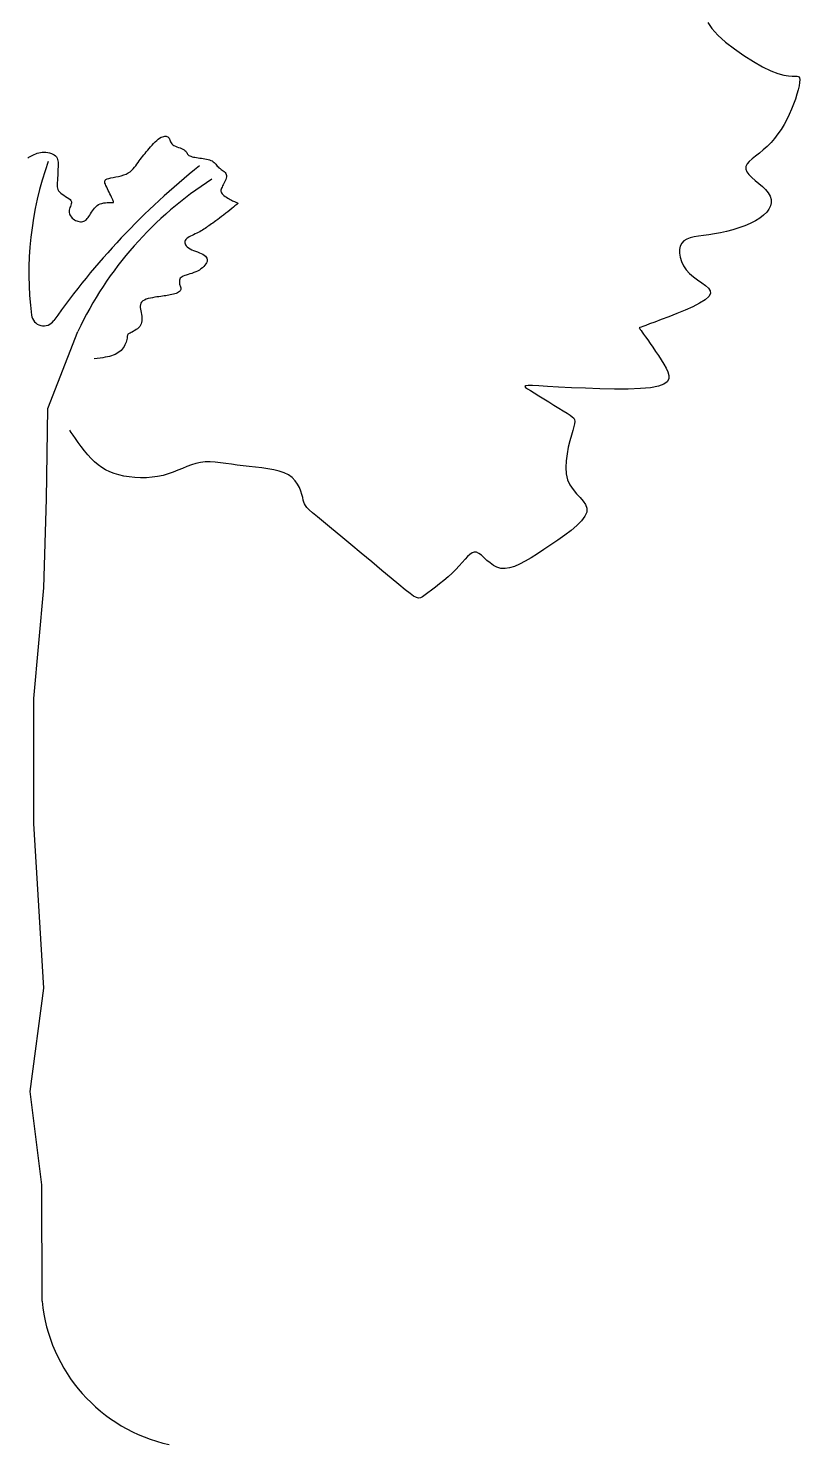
# Model space of a CAD drawing. Header units: feet. Extents: x 109753 to 150441, y 47761 to 75080.
# Drawn here: x 111397.89 to 111419.87, y 74616.88 to 74657.27 of the extents above; entities that cross this region are included whole.
import ezdxf

# ---------------------------------------------------------------- set-up
doc = ezdxf.new("R2010")
doc.units = ezdxf.units.FT
doc.header["$LTSCALE"] = 50
doc.header["$MEASUREMENT"] = 0
doc.layers.add('TREE', color=94, linetype='Continuous')

msp = doc.modelspace()

# ---------------------------------------------------------------- linework, layer by layer
at = {"layer": 'TREE'}
for p, q in [((111417.258, 74657.429), (111417.371, 74657.259)), ((111417.371, 74657.259), (111417.544, 74657.072)), ((111417.544, 74657.072), (111417.762, 74656.876)), ((111417.762, 74656.876), (111418.013, 74656.68)), ((111418.013, 74656.68), (111418.281, 74656.492)), ((111418.281, 74656.492), (111418.553, 74656.32)), ((111418.553, 74656.32), (111418.815, 74656.172)), ((111418.815, 74656.172), (111419.052, 74656.056)), ((111419.052, 74656.056), (111419.255, 74655.978)), ((111419.255, 74655.978), (111419.422, 74655.932)), ((111419.422, 74655.932), (111419.557, 74655.909)), ((111419.557, 74655.909), (111419.663, 74655.902)), ((111419.663, 74655.902), (111419.744, 74655.901)), ((111419.744, 74655.901), (111419.802, 74655.899)), ((111419.802, 74655.899), (111419.841, 74655.888)), ((111419.855, 74655.628), (111419.829, 74655.514)), ((111419.841, 74655.888), (111419.864, 74655.858)), ((111419.869, 74655.726), (111419.855, 74655.628)), ((111419.864, 74655.858), (111419.873, 74655.803)), ((111419.873, 74655.803), (111419.869, 74655.726)), ((111419.751, 74655.25), (111419.699, 74655.106)), ((111419.794, 74655.387), (111419.751, 74655.25)), ((111419.829, 74655.514), (111419.794, 74655.387)), ((111419.575, 74654.813), (111419.504, 74654.667)), ((111419.64, 74654.96), (111419.575, 74654.813)), ((111419.699, 74655.106), (111419.64, 74654.96)), ((111419.427, 74654.525), (111419.343, 74654.386)), ((111419.504, 74654.667), (111419.427, 74654.525)), ((111401.463, 74653.983), (111401.507, 74654.027)), ((111401.507, 74654.027), (111401.551, 74654.068)), ((111401.551, 74654.068), (111401.594, 74654.104)), ((111401.594, 74654.104), (111401.636, 74654.134)), ((111401.636, 74654.134), (111401.677, 74654.158)), ((111401.677, 74654.158), (111401.715, 74654.174)), ((111401.715, 74654.174), (111401.752, 74654.185)), ((111401.752, 74654.185), (111401.786, 74654.189)), ((111401.786, 74654.189), (111401.817, 74654.188)), ((111401.817, 74654.188), (111401.844, 74654.182)), ((111401.844, 74654.182), (111401.868, 74654.17)), ((111401.868, 74654.17), (111401.887, 74654.154)), ((111401.887, 74654.154), (111401.903, 74654.134)), ((111401.903, 74654.134), (111401.915, 74654.11)), ((111401.915, 74654.11), (111401.925, 74654.084)), ((111401.925, 74654.084), (111401.936, 74654.057)), ((111401.936, 74654.057), (111401.949, 74654.028)), ((111401.949, 74654.028), (111401.964, 74654)), ((111401.964, 74654), (111401.984, 74653.973)), ((111419.057, 74654.007), (111418.949, 74653.898)), ((111419.158, 74654.126), (111419.057, 74654.007)), ((111419.254, 74654.253), (111419.158, 74654.126)), ((111419.343, 74654.386), (111419.254, 74654.253)), ((111397.879, 74653.568), (111397.913, 74653.59)), ((111397.913, 74653.59), (111397.949, 74653.612)), ((111397.949, 74653.612), (111397.986, 74653.634)), ((111397.986, 74653.634), (111398.024, 74653.654)), ((111398.024, 74653.654), (111398.064, 74653.673)), ((111398.064, 74653.673), (111398.105, 74653.69)), ((111398.105, 74653.69), (111398.149, 74653.705)), ((111398.149, 74653.705), (111398.194, 74653.717)), ((111398.194, 74653.717), (111398.241, 74653.726)), ((111398.241, 74653.726), (111398.291, 74653.731)), ((111398.291, 74653.731), (111398.343, 74653.733)), ((111398.343, 74653.733), (111398.396, 74653.731)), ((111398.396, 74653.731), (111398.449, 74653.725)), ((111398.449, 74653.725), (111398.501, 74653.715)), ((111398.501, 74653.715), (111398.55, 74653.701)), ((111398.55, 74653.701), (111398.595, 74653.682)), ((111398.595, 74653.682), (111398.634, 74653.66)), ((111398.634, 74653.66), (111398.668, 74653.633)), ((111398.668, 74653.633), (111398.694, 74653.602)), ((111398.694, 74653.602), (111398.713, 74653.568)), ((111401.117, 74653.571), (111401.15, 74653.613)), ((111401.15, 74653.613), (111401.184, 74653.656)), ((111401.184, 74653.656), (111401.219, 74653.7)), ((111401.219, 74653.7), (111401.256, 74653.745)), ((111401.256, 74653.745), (111401.295, 74653.791)), ((111401.295, 74653.791), (111401.335, 74653.839)), ((111401.335, 74653.839), (111401.377, 74653.888)), ((111401.377, 74653.888), (111401.42, 74653.936)), ((111401.42, 74653.936), (111401.463, 74653.983)), ((111401.984, 74653.973), (111402.01, 74653.948)), ((111402.01, 74653.948), (111402.044, 74653.926)), ((111402.044, 74653.926), (111402.083, 74653.906)), ((111402.083, 74653.906), (111402.126, 74653.888)), ((111402.126, 74653.888), (111402.171, 74653.871)), ((111402.171, 74653.871), (111402.216, 74653.854)), ((111402.216, 74653.854), (111402.259, 74653.838)), ((111402.259, 74653.838), (111402.298, 74653.821)), ((111402.298, 74653.821), (111402.332, 74653.804)), ((111402.332, 74653.804), (111402.358, 74653.784)), ((111402.358, 74653.784), (111402.379, 74653.764)), ((111402.379, 74653.764), (111402.395, 74653.742)), ((111402.395, 74653.742), (111402.408, 74653.721)), ((111402.408, 74653.721), (111402.421, 74653.7)), ((111402.421, 74653.7), (111402.434, 74653.68)), ((111402.434, 74653.68), (111402.45, 74653.661)), ((111402.45, 74653.661), (111402.47, 74653.644)), ((111402.47, 74653.644), (111402.495, 74653.629)), ((111402.495, 74653.629), (111402.525, 74653.617)), ((111402.525, 74653.617), (111402.56, 74653.606)), ((111402.56, 74653.606), (111402.599, 74653.597)), ((111402.599, 74653.597), (111402.641, 74653.588)), ((111418.615, 74653.624), (111418.517, 74653.546)), ((111418.724, 74653.708), (111418.615, 74653.624)), ((111418.837, 74653.798), (111418.724, 74653.708)), ((111418.949, 74653.898), (111418.837, 74653.798)), ((111398.713, 74653.568), (111398.726, 74653.53)), ((111398.726, 74653.53), (111398.735, 74653.489)), ((111398.735, 74653.489), (111398.74, 74653.446)), ((111398.737, 74653.209), (111398.736, 74653.16)), ((111398.739, 74653.258), (111398.737, 74653.209)), ((111398.74, 74653.306), (111398.739, 74653.258)), ((111398.74, 74653.446), (111398.742, 74653.401)), ((111398.741, 74653.354), (111398.74, 74653.306)), ((111398.742, 74653.401), (111398.741, 74653.354)), ((111400.793, 74653.178), (111400.841, 74653.217)), ((111400.841, 74653.217), (111400.883, 74653.259)), ((111400.883, 74653.259), (111400.921, 74653.303)), ((111400.921, 74653.303), (111400.956, 74653.349)), ((111400.956, 74653.349), (111400.989, 74653.395)), ((111400.989, 74653.395), (111401.021, 74653.44)), ((111401.021, 74653.44), (111401.052, 74653.484)), ((111401.052, 74653.484), (111401.084, 74653.528)), ((111401.084, 74653.528), (111401.117, 74653.571)), ((111402.641, 74653.588), (111402.685, 74653.581)), ((111402.685, 74653.581), (111402.732, 74653.574)), ((111402.732, 74653.574), (111402.779, 74653.568)), ((111402.779, 74653.568), (111402.828, 74653.561)), ((111402.828, 74653.561), (111402.876, 74653.555)), ((111402.876, 74653.555), (111402.923, 74653.547)), ((111402.923, 74653.547), (111402.97, 74653.538)), ((111402.97, 74653.538), (111403.014, 74653.528)), ((111403.014, 74653.528), (111403.056, 74653.516)), ((111403.056, 74653.516), (111403.095, 74653.501)), ((111403.095, 74653.501), (111403.129, 74653.484)), ((111403.129, 74653.484), (111403.16, 74653.464)), ((111403.16, 74653.464), (111403.187, 74653.441)), ((111403.187, 74653.441), (111403.211, 74653.417)), ((111403.211, 74653.417), (111403.233, 74653.391)), ((111403.233, 74653.391), (111403.255, 74653.365)), ((111403.255, 74653.365), (111403.278, 74653.339)), ((111403.278, 74653.339), (111403.301, 74653.313)), ((111403.301, 74653.313), (111403.327, 74653.289)), ((111403.327, 74653.289), (111403.356, 74653.266)), ((111403.356, 74653.266), (111403.386, 74653.244)), ((111403.386, 74653.244), (111403.417, 74653.223)), ((111403.417, 74653.223), (111403.448, 74653.202)), ((111403.448, 74653.202), (111403.476, 74653.179)), ((111418.339, 74653.326), (111418.336, 74653.253)), ((111418.336, 74653.253), (111418.367, 74653.177)), ((111418.374, 74653.399), (111418.339, 74653.326)), ((111418.435, 74653.471), (111418.374, 74653.399)), ((111418.517, 74653.546), (111418.435, 74653.471)), ((111398.716, 74652.832), (111398.715, 74652.79)), ((111398.715, 74652.79), (111398.716, 74652.749)), ((111398.719, 74652.876), (111398.716, 74652.832)), ((111398.723, 74652.921), (111398.719, 74652.876)), ((111398.726, 74652.967), (111398.723, 74652.921)), ((111398.729, 74653.014), (111398.726, 74652.967)), ((111398.732, 74653.062), (111398.729, 74653.014)), ((111398.734, 74653.111), (111398.732, 74653.062)), ((111398.736, 74653.16), (111398.734, 74653.111)), ((111400.071, 74652.882), (111400.073, 74652.908)), ((111400.077, 74652.852), (111400.071, 74652.882)), ((111400.073, 74652.908), (111400.084, 74652.932)), ((111400.09, 74652.819), (111400.077, 74652.852)), ((111400.084, 74652.932), (111400.106, 74652.952)), ((111400.107, 74652.781), (111400.09, 74652.819)), ((111400.106, 74652.952), (111400.14, 74652.97)), ((111400.127, 74652.74), (111400.107, 74652.781)), ((111400.14, 74652.97), (111400.188, 74652.985)), ((111400.188, 74652.985), (111400.247, 74653)), ((111400.247, 74653), (111400.314, 74653.014)), ((111400.314, 74653.014), (111400.387, 74653.028)), ((111400.387, 74653.028), (111400.463, 74653.044)), ((111400.463, 74653.044), (111400.538, 74653.063)), ((111400.538, 74653.063), (111400.612, 74653.085)), ((111400.612, 74653.085), (111400.68, 74653.111)), ((111400.68, 74653.111), (111400.74, 74653.142)), ((111400.74, 74653.142), (111400.793, 74653.178)), ((111403.449, 74652.805), (111403.431, 74652.771)), ((111403.468, 74652.841), (111403.449, 74652.805)), ((111403.487, 74652.879), (111403.468, 74652.841)), ((111403.476, 74653.179), (111403.5, 74653.155)), ((111403.504, 74652.918), (111403.487, 74652.879)), ((111403.5, 74653.155), (111403.519, 74653.129)), ((111403.519, 74652.957), (111403.504, 74652.918)), ((111403.519, 74653.129), (111403.532, 74653.1)), ((111403.53, 74652.995), (111403.519, 74652.957)), ((111403.537, 74653.033), (111403.53, 74652.995)), ((111403.532, 74653.1), (111403.538, 74653.068)), ((111403.538, 74653.068), (111403.537, 74653.033)), ((111418.367, 74653.177), (111418.428, 74653.097)), ((111418.428, 74653.097), (111418.511, 74653.015)), ((111418.511, 74653.015), (111418.608, 74652.931)), ((111418.608, 74652.931), (111418.711, 74652.845)), ((111418.711, 74652.845), (111418.812, 74652.756)), ((111398.716, 74652.749), (111398.723, 74652.71)), ((111398.723, 74652.71), (111398.735, 74652.672)), ((111398.735, 74652.672), (111398.754, 74652.635)), ((111398.754, 74652.635), (111398.782, 74652.601)), ((111398.782, 74652.601), (111398.818, 74652.568)), ((111398.818, 74652.568), (111398.861, 74652.536)), ((111398.861, 74652.536), (111398.909, 74652.505)), ((111398.909, 74652.505), (111398.957, 74652.475)), ((111398.957, 74652.475), (111399.004, 74652.445)), ((111399.004, 74652.445), (111399.046, 74652.415)), ((111399.046, 74652.415), (111399.082, 74652.385)), ((111399.082, 74652.385), (111399.107, 74652.355)), ((111400.15, 74652.694), (111400.127, 74652.74)), ((111400.173, 74652.645), (111400.15, 74652.694)), ((111400.197, 74652.595), (111400.173, 74652.645)), ((111400.221, 74652.545), (111400.197, 74652.595)), ((111400.244, 74652.497), (111400.221, 74652.545)), ((111400.265, 74652.451), (111400.244, 74652.497)), ((111400.284, 74652.411), (111400.265, 74652.451)), ((111400.3, 74652.376), (111400.284, 74652.411)), ((111403.383, 74652.654), (111403.381, 74652.627)), ((111403.381, 74652.627), (111403.385, 74652.602)), ((111403.389, 74652.681), (111403.383, 74652.654)), ((111403.385, 74652.602), (111403.396, 74652.576)), ((111403.4, 74652.709), (111403.389, 74652.681)), ((111403.396, 74652.576), (111403.414, 74652.55)), ((111403.415, 74652.739), (111403.4, 74652.709)), ((111403.414, 74652.55), (111403.438, 74652.524)), ((111403.431, 74652.771), (111403.415, 74652.739)), ((111403.438, 74652.524), (111403.468, 74652.499)), ((111403.468, 74652.499), (111403.501, 74652.474)), ((111403.501, 74652.474), (111403.537, 74652.45)), ((111403.537, 74652.45), (111403.575, 74652.427)), ((111403.575, 74652.427), (111403.612, 74652.406)), ((111403.612, 74652.406), (111403.648, 74652.386)), ((111403.648, 74652.386), (111403.682, 74652.368)), ((111418.812, 74652.756), (111418.904, 74652.666)), ((111418.904, 74652.666), (111418.979, 74652.574)), ((111418.979, 74652.574), (111419.03, 74652.48)), ((111419.03, 74652.48), (111419.057, 74652.386)), ((111419.057, 74652.386), (111419.061, 74652.293)), ((111399.059, 74652.085), (111399.056, 74652.05)), ((111399.056, 74652.05), (111399.059, 74652.015)), ((111399.068, 74652.121), (111399.059, 74652.085)), ((111399.059, 74652.015), (111399.067, 74651.98)), ((111399.067, 74651.98), (111399.081, 74651.947)), ((111399.081, 74652.156), (111399.068, 74652.121)), ((111399.095, 74652.19), (111399.081, 74652.156)), ((111399.109, 74652.224), (111399.095, 74652.19)), ((111399.107, 74652.355), (111399.121, 74652.323)), ((111399.119, 74652.258), (111399.109, 74652.224)), ((111399.124, 74652.291), (111399.119, 74652.258)), ((111399.121, 74652.323), (111399.124, 74652.291)), ((111399.645, 74651.941), (111399.669, 74651.979)), ((111399.669, 74651.979), (111399.694, 74652.02)), ((111399.694, 74652.02), (111399.722, 74652.062)), ((111399.722, 74652.062), (111399.751, 74652.103)), ((111399.751, 74652.103), (111399.782, 74652.142)), ((111399.782, 74652.142), (111399.817, 74652.179)), ((111399.817, 74652.179), (111399.855, 74652.211)), ((111399.855, 74652.211), (111399.897, 74652.238)), ((111399.897, 74652.238), (111399.943, 74652.259)), ((111399.943, 74652.259), (111399.991, 74652.275)), ((111399.991, 74652.275), (111400.041, 74652.286)), ((111400.041, 74652.286), (111400.091, 74652.292)), ((111400.091, 74652.292), (111400.138, 74652.296)), ((111400.138, 74652.296), (111400.183, 74652.297)), ((111400.183, 74652.297), (111400.223, 74652.297)), ((111400.223, 74652.297), (111400.257, 74652.296)), ((111400.257, 74652.296), (111400.284, 74652.296)), ((111400.284, 74652.296), (111400.304, 74652.296)), ((111400.313, 74652.349), (111400.3, 74652.376)), ((111400.304, 74652.296), (111400.317, 74652.299)), ((111400.321, 74652.329), (111400.313, 74652.349)), ((111400.317, 74652.299), (111400.324, 74652.305)), ((111400.325, 74652.314), (111400.321, 74652.329)), ((111400.324, 74652.305), (111400.325, 74652.314)), ((111403.518, 74651.991), (111403.458, 74651.943)), ((111403.578, 74652.038), (111403.518, 74651.991)), ((111403.636, 74652.085), (111403.578, 74652.038)), ((111403.69, 74652.128), (111403.636, 74652.085)), ((111403.682, 74652.368), (111403.713, 74652.352)), ((111403.738, 74652.167), (111403.69, 74652.128)), ((111403.713, 74652.352), (111403.742, 74652.338)), ((111403.778, 74652.2), (111403.738, 74652.167)), ((111403.742, 74652.338), (111403.768, 74652.326)), ((111403.768, 74652.326), (111403.791, 74652.315)), ((111403.81, 74652.226), (111403.778, 74652.2)), ((111403.791, 74652.315), (111403.811, 74652.306)), ((111403.834, 74652.245), (111403.81, 74652.226)), ((111403.811, 74652.306), (111403.828, 74652.299)), ((111403.828, 74652.299), (111403.842, 74652.293)), ((111403.85, 74652.26), (111403.834, 74652.245)), ((111403.842, 74652.293), (111403.853, 74652.288)), ((111403.859, 74652.27), (111403.85, 74652.26)), ((111403.853, 74652.288), (111403.86, 74652.283)), ((111403.862, 74652.278), (111403.859, 74652.27)), ((111403.86, 74652.283), (111403.862, 74652.278)), ((111418.933, 74652.02), (111418.846, 74651.934)), ((111418.998, 74652.108), (111418.933, 74652.02)), ((111419.041, 74652.2), (111418.998, 74652.108)), ((111419.061, 74652.293), (111419.041, 74652.2)), ((111399.081, 74651.947), (111399.098, 74651.915)), ((111399.098, 74651.915), (111399.12, 74651.885)), ((111399.12, 74651.885), (111399.146, 74651.857)), ((111399.146, 74651.857), (111399.174, 74651.832)), ((111399.174, 74651.832), (111399.205, 74651.809)), ((111399.205, 74651.809), (111399.238, 74651.791)), ((111399.238, 74651.791), (111399.273, 74651.775)), ((111399.273, 74651.775), (111399.308, 74651.764)), ((111399.308, 74651.764), (111399.343, 74651.756)), ((111399.343, 74651.756), (111399.378, 74651.752)), ((111399.378, 74651.752), (111399.411, 74651.752)), ((111399.411, 74651.752), (111399.443, 74651.756)), ((111399.443, 74651.756), (111399.473, 74651.765)), ((111399.473, 74651.765), (111399.5, 74651.779)), ((111399.5, 74651.779), (111399.526, 74651.796)), ((111399.526, 74651.796), (111399.551, 74651.818)), ((111399.551, 74651.818), (111399.574, 74651.843)), ((111399.574, 74651.843), (111399.598, 74651.872)), ((111399.598, 74651.872), (111399.621, 74651.905)), ((111399.621, 74651.905), (111399.645, 74651.941)), ((111402.967, 74651.587), (111402.931, 74651.563)), ((111403.003, 74651.611), (111402.967, 74651.587)), ((111403.04, 74651.636), (111403.003, 74651.611)), ((111403.077, 74651.661), (111403.04, 74651.636)), ((111403.115, 74651.687), (111403.077, 74651.661)), ((111403.154, 74651.715), (111403.115, 74651.687)), ((111403.197, 74651.745), (111403.154, 74651.715)), ((111403.241, 74651.777), (111403.197, 74651.745)), ((111403.29, 74651.813), (111403.241, 74651.777)), ((111403.342, 74651.853), (111403.29, 74651.813)), ((111403.399, 74651.896), (111403.342, 74651.853)), ((111403.458, 74651.943), (111403.399, 74651.896)), ((111418.141, 74651.576), (111417.967, 74651.522)), ((111418.308, 74651.637), (111418.141, 74651.576)), ((111418.466, 74651.703), (111418.308, 74651.637)), ((111418.611, 74651.775), (111418.466, 74651.703)), ((111418.739, 74651.852), (111418.611, 74651.775)), ((111418.846, 74651.934), (111418.739, 74651.852)), ((111402.356, 74651.184), (111402.354, 74651.153)), ((111402.366, 74651.214), (111402.356, 74651.184)), ((111402.383, 74651.243), (111402.366, 74651.214)), ((111402.408, 74651.269), (111402.383, 74651.243)), ((111402.439, 74651.293), (111402.408, 74651.269)), ((111402.475, 74651.317), (111402.439, 74651.293)), ((111402.516, 74651.339), (111402.475, 74651.317)), ((111402.559, 74651.36), (111402.516, 74651.339)), ((111402.604, 74651.381), (111402.559, 74651.36)), ((111402.649, 74651.402), (111402.604, 74651.381)), ((111402.693, 74651.424), (111402.649, 74651.402)), ((111402.736, 74651.446), (111402.693, 74651.424)), ((111402.777, 74651.468), (111402.736, 74651.446)), ((111402.817, 74651.491), (111402.777, 74651.468)), ((111402.856, 74651.515), (111402.817, 74651.491)), ((111402.894, 74651.539), (111402.856, 74651.515)), ((111402.931, 74651.563), (111402.894, 74651.539)), ((111416.573, 74651.205), (111416.512, 74651.141)), ((111416.654, 74651.254), (111416.573, 74651.205)), ((111416.751, 74651.29), (111416.654, 74651.254)), ((111416.864, 74651.316), (111416.751, 74651.29)), ((111416.992, 74651.338), (111416.864, 74651.316)), ((111417.132, 74651.357), (111416.992, 74651.338)), ((111417.284, 74651.377), (111417.132, 74651.357)), ((111417.446, 74651.403), (111417.284, 74651.377)), ((111417.616, 74651.435), (111417.446, 74651.403)), ((111417.791, 74651.475), (111417.616, 74651.435)), ((111417.967, 74651.522), (111417.791, 74651.475)), ((111402.354, 74651.153), (111402.36, 74651.122)), ((111402.36, 74651.122), (111402.373, 74651.091)), ((111402.373, 74651.091), (111402.394, 74651.06)), ((111402.394, 74651.06), (111402.422, 74651.031)), ((111402.422, 74651.031), (111402.458, 74651.003)), ((111402.458, 74651.003), (111402.502, 74650.978)), ((111402.502, 74650.978), (111402.551, 74650.954)), ((111402.551, 74650.954), (111402.604, 74650.932)), ((111402.604, 74650.932), (111402.66, 74650.911)), ((111402.66, 74650.911), (111402.716, 74650.89)), ((111402.716, 74650.89), (111402.77, 74650.868)), ((111402.77, 74650.868), (111402.821, 74650.846)), ((111402.821, 74650.846), (111402.867, 74650.823)), ((111402.867, 74650.823), (111402.906, 74650.798)), ((111402.906, 74650.798), (111402.938, 74650.772)), ((111402.938, 74650.772), (111402.962, 74650.744)), ((111416.449, 74650.962), (111416.447, 74650.854)), ((111416.447, 74650.854), (111416.465, 74650.737)), ((111416.47, 74651.059), (111416.449, 74650.962)), ((111416.512, 74651.141), (111416.47, 74651.059)), ((111402.767, 74650.375), (111402.716, 74650.346)), ((111402.814, 74650.407), (111402.767, 74650.375)), ((111402.857, 74650.441), (111402.814, 74650.407)), ((111402.895, 74650.476), (111402.857, 74650.441)), ((111402.928, 74650.511), (111402.895, 74650.476)), ((111402.955, 74650.547), (111402.928, 74650.511)), ((111402.975, 74650.583), (111402.955, 74650.547)), ((111402.962, 74650.744), (111402.98, 74650.714)), ((111402.988, 74650.618), (111402.975, 74650.583)), ((111402.98, 74650.714), (111402.99, 74650.683)), ((111402.992, 74650.651), (111402.988, 74650.618)), ((111402.99, 74650.683), (111402.992, 74650.651)), ((111416.465, 74650.737), (111416.503, 74650.618)), ((111416.503, 74650.618), (111416.56, 74650.498)), ((111416.56, 74650.498), (111416.636, 74650.383)), ((111416.636, 74650.383), (111416.731, 74650.275)), ((111402.198, 74650.059), (111402.197, 74650.031)), ((111402.197, 74650.031), (111402.201, 74650.003)), ((111402.202, 74650.087), (111402.198, 74650.059)), ((111402.201, 74650.003), (111402.206, 74649.974)), ((111402.211, 74650.114), (111402.202, 74650.087)), ((111402.206, 74649.974), (111402.214, 74649.946)), ((111402.225, 74650.139), (111402.211, 74650.114)), ((111402.246, 74650.162), (111402.225, 74650.139)), ((111402.273, 74650.182), (111402.246, 74650.162)), ((111402.308, 74650.201), (111402.273, 74650.182)), ((111402.349, 74650.217), (111402.308, 74650.201)), ((111402.395, 74650.232), (111402.349, 74650.217)), ((111402.445, 74650.247), (111402.395, 74650.232)), ((111402.498, 74650.263), (111402.445, 74650.247)), ((111402.553, 74650.279), (111402.498, 74650.263)), ((111402.608, 74650.299), (111402.553, 74650.279)), ((111402.663, 74650.321), (111402.608, 74650.299)), ((111402.716, 74650.346), (111402.663, 74650.321)), ((111416.731, 74650.275), (111416.844, 74650.179)), ((111416.844, 74650.179), (111416.965, 74650.091)), ((111416.965, 74650.091), (111417.084, 74650.011)), ((111417.084, 74650.011), (111417.191, 74649.935)), ((111401.311, 74649.558), (111401.253, 74649.54)), ((111401.372, 74649.573), (111401.311, 74649.558)), ((111401.436, 74649.586), (111401.372, 74649.573)), ((111401.499, 74649.597), (111401.436, 74649.586)), ((111401.559, 74649.606), (111401.499, 74649.597)), ((111401.616, 74649.614), (111401.559, 74649.606)), ((111401.669, 74649.621), (111401.616, 74649.614)), ((111401.718, 74649.628), (111401.669, 74649.621)), ((111401.765, 74649.634), (111401.718, 74649.628)), ((111401.81, 74649.641), (111401.765, 74649.634)), ((111401.854, 74649.647), (111401.81, 74649.641)), ((111401.897, 74649.655), (111401.854, 74649.647)), ((111401.94, 74649.663), (111401.897, 74649.655)), ((111401.984, 74649.673), (111401.94, 74649.663)), ((111402.027, 74649.684), (111401.984, 74649.673)), ((111402.069, 74649.696), (111402.027, 74649.684)), ((111402.109, 74649.709), (111402.069, 74649.696)), ((111402.144, 74649.724), (111402.109, 74649.709)), ((111402.176, 74649.741), (111402.144, 74649.724)), ((111402.202, 74649.758), (111402.176, 74649.741)), ((111402.221, 74649.778), (111402.202, 74649.758)), ((111402.214, 74649.946), (111402.222, 74649.919)), ((111402.234, 74649.798), (111402.221, 74649.778)), ((111402.222, 74649.919), (111402.23, 74649.893)), ((111402.23, 74649.893), (111402.237, 74649.868)), ((111402.239, 74649.82), (111402.234, 74649.798)), ((111402.237, 74649.868), (111402.24, 74649.843)), ((111402.24, 74649.843), (111402.239, 74649.82)), ((111417.287, 74649.62), (111417.18, 74649.528)), ((111417.191, 74649.935), (111417.275, 74649.86)), ((111417.275, 74649.86), (111417.326, 74649.784)), ((111417.333, 74649.705), (111417.287, 74649.62)), ((111417.326, 74649.784), (111417.333, 74649.705)), ((111401.086, 74649.389), (111401.081, 74649.347)), ((111401.081, 74649.347), (111401.083, 74649.303)), ((111401.083, 74649.303), (111401.089, 74649.256)), ((111401.099, 74649.428), (111401.086, 74649.389)), ((111401.089, 74649.256), (111401.099, 74649.208)), ((111401.122, 74649.462), (111401.099, 74649.428)), ((111401.099, 74649.208), (111401.109, 74649.159)), ((111401.109, 74649.159), (111401.119, 74649.11)), ((111401.156, 74649.492), (111401.122, 74649.462)), ((111401.201, 74649.518), (111401.156, 74649.492)), ((111401.253, 74649.54), (111401.201, 74649.518)), ((111416.606, 74649.228), (111416.374, 74649.131)), ((111416.826, 74649.329), (111416.606, 74649.228)), ((111417.022, 74649.429), (111416.826, 74649.329)), ((111417.18, 74649.528), (111417.022, 74649.429)), ((111401.069, 74648.766), (111401.04, 74648.733)), ((111401.092, 74648.802), (111401.069, 74648.766)), ((111401.11, 74648.841), (111401.092, 74648.802)), ((111401.122, 74648.882), (111401.11, 74648.841)), ((111401.119, 74649.11), (111401.126, 74649.062)), ((111401.129, 74648.925), (111401.122, 74648.882)), ((111401.126, 74649.062), (111401.131, 74649.015)), ((111401.132, 74648.969), (111401.129, 74648.925)), ((111401.131, 74649.015), (111401.132, 74648.969)), ((111415.354, 74648.747), (111415.322, 74648.735)), ((111415.407, 74648.767), (111415.354, 74648.747)), ((111415.486, 74648.796), (111415.407, 74648.767)), ((111415.597, 74648.836), (111415.486, 74648.796)), ((111415.744, 74648.891), (111415.597, 74648.836)), ((111415.93, 74648.959), (111415.744, 74648.891)), ((111416.144, 74649.041), (111415.93, 74648.959)), ((111416.374, 74649.131), (111416.144, 74649.041)), ((111398.446, 74646.428), (111399.305, 74648.625)), ((111400.692, 74648.358), (111400.68, 74648.318)), ((111400.7, 74648.395), (111400.692, 74648.358)), ((111400.707, 74648.429), (111400.7, 74648.395)), ((111400.712, 74648.459), (111400.707, 74648.429)), ((111400.715, 74648.485), (111400.712, 74648.459)), ((111400.718, 74648.505), (111400.715, 74648.485)), ((111400.721, 74648.52), (111400.718, 74648.505)), ((111400.725, 74648.532), (111400.721, 74648.52)), ((111400.731, 74648.542), (111400.725, 74648.532)), ((111400.74, 74648.55), (111400.731, 74648.542)), ((111400.753, 74648.558), (111400.74, 74648.55)), ((111400.77, 74648.567), (111400.753, 74648.558)), ((111400.793, 74648.577), (111400.77, 74648.567)), ((111400.821, 74648.591), (111400.793, 74648.577)), ((111400.855, 74648.607), (111400.821, 74648.591)), ((111400.892, 74648.627), (111400.855, 74648.607)), ((111400.93, 74648.649), (111400.892, 74648.627)), ((111400.969, 74648.674), (111400.93, 74648.649)), ((111401.006, 74648.702), (111400.969, 74648.674)), ((111401.04, 74648.733), (111401.006, 74648.702)), ((111415.299, 74648.727), (111415.298, 74648.726)), ((111415.298, 74648.726), (111415.298, 74648.726)), ((111415.298, 74648.726), (111415.3, 74648.724)), ((111415.305, 74648.729), (111415.299, 74648.727)), ((111415.3, 74648.724), (111415.305, 74648.717)), ((111415.322, 74648.735), (111415.305, 74648.729)), ((111415.305, 74648.717), (111415.314, 74648.704)), ((111415.314, 74648.704), (111415.329, 74648.683)), ((111415.329, 74648.683), (111415.352, 74648.651)), ((111415.352, 74648.651), (111415.384, 74648.606)), ((111415.384, 74648.606), (111415.426, 74648.547)), ((111415.426, 74648.547), (111415.479, 74648.471)), ((111415.479, 74648.471), (111415.542, 74648.381)), ((111415.542, 74648.381), (111415.613, 74648.28)), ((111400.314, 74647.944), (111400.262, 74647.925)), ((111400.365, 74647.966), (111400.314, 74647.944)), ((111400.412, 74647.991), (111400.365, 74647.966)), ((111400.456, 74648.019), (111400.412, 74647.991)), ((111400.498, 74648.05), (111400.456, 74648.019)), ((111400.536, 74648.084), (111400.498, 74648.05)), ((111400.57, 74648.119), (111400.536, 74648.084)), ((111400.6, 74648.157), (111400.57, 74648.119)), ((111400.626, 74648.196), (111400.6, 74648.157)), ((111400.648, 74648.237), (111400.626, 74648.196)), ((111400.666, 74648.278), (111400.648, 74648.237)), ((111400.68, 74648.318), (111400.666, 74648.278)), ((111415.613, 74648.28), (111415.688, 74648.17)), ((111415.688, 74648.17), (111415.767, 74648.053)), ((111415.767, 74648.053), (111415.846, 74647.933)), ((111399.858, 74647.852), (111399.769, 74647.84)), ((111399.939, 74647.863), (111399.858, 74647.852)), ((111400.013, 74647.874), (111399.939, 74647.863)), ((111400.082, 74647.885), (111400.013, 74647.874)), ((111400.146, 74647.896), (111400.082, 74647.885)), ((111400.206, 74647.91), (111400.146, 74647.896)), ((111400.262, 74647.925), (111400.206, 74647.91)), ((111415.846, 74647.933), (111415.924, 74647.812)), ((111415.924, 74647.812), (111415.998, 74647.693)), ((111415.998, 74647.693), (111416.065, 74647.577)), ((111416.065, 74647.577), (111416.117, 74647.468)), ((111416.096, 74647.19), (111416.001, 74647.119)), ((111416.141, 74647.272), (111416.096, 74647.19)), ((111416.117, 74647.468), (111416.145, 74647.366)), ((111416.145, 74647.366), (111416.141, 74647.272)), ((111412.069, 74647.073), (111412.046, 74647.056)), ((111412.046, 74647.056), (111412.064, 74647.029)), ((111412.064, 74647.029), (111412.119, 74646.99)), ((111412.14, 74647.079), (111412.069, 74647.073)), ((111412.119, 74646.99), (111412.203, 74646.936)), ((111412.263, 74647.078), (111412.14, 74647.079)), ((111412.203, 74646.936), (111412.312, 74646.869)), ((111412.445, 74647.069), (111412.263, 74647.078)), ((111412.312, 74646.869), (111412.439, 74646.79)), ((111412.439, 74646.79), (111412.579, 74646.704)), ((111412.692, 74647.055), (111412.445, 74647.069)), ((111413.005, 74647.038), (111412.692, 74647.055)), ((111413.37, 74647.019), (111413.005, 74647.038)), ((111413.769, 74647.001), (111413.37, 74647.019)), ((111414.183, 74646.987), (111413.769, 74647.001)), ((111414.594, 74646.979), (111414.183, 74646.987)), ((111414.984, 74646.98), (111414.594, 74646.979)), ((111415.334, 74646.993), (111414.984, 74646.98)), ((111415.627, 74647.019), (111415.334, 74646.993)), ((111415.847, 74647.061), (111415.627, 74647.019)), ((111416.001, 74647.119), (111415.847, 74647.061)), ((111398.409, 74643.854), (111398.446, 74646.428)), ((111412.579, 74646.704), (111412.724, 74646.613)), ((111412.724, 74646.613), (111412.87, 74646.523)), ((111412.87, 74646.523), (111413.009, 74646.437)), ((111413.009, 74646.437), (111413.136, 74646.358)), ((111413.136, 74646.358), (111413.245, 74646.29)), ((111413.245, 74646.29), (111413.331, 74646.236)), ((111413.331, 74646.236), (111413.394, 74646.192)), ((111413.394, 74646.192), (111413.437, 74646.151)), ((111413.437, 74646.151), (111413.461, 74646.108)), ((111413.46, 74645.993), (111413.44, 74645.909)), ((111413.468, 74646.057), (111413.46, 74645.993)), ((111413.461, 74646.108), (111413.468, 74646.057)), ((111399.086, 74645.787), (111399.075, 74645.805)), ((111399.119, 74645.737), (111399.086, 74645.787)), ((111399.169, 74645.662), (111399.119, 74645.737)), ((111399.234, 74645.566), (111399.169, 74645.662)), ((111399.311, 74645.457), (111399.234, 74645.566)), ((111413.368, 74645.663), (111413.324, 74645.502)), ((111413.408, 74645.801), (111413.368, 74645.663)), ((111413.44, 74645.909), (111413.408, 74645.801)), ((111399.397, 74645.34), (111399.311, 74645.457)), ((111399.49, 74645.222), (111399.397, 74645.34)), ((111399.585, 74645.107), (111399.49, 74645.222)), ((111413.244, 74645.132), (111413.218, 74644.938)), ((111413.281, 74645.323), (111413.244, 74645.132)), ((111413.324, 74645.502), (111413.281, 74645.323)), ((111399.682, 74645.002), (111399.585, 74645.107)), ((111399.78, 74644.907), (111399.682, 74645.002)), ((111399.881, 74644.822), (111399.78, 74644.907)), ((111399.987, 74644.746), (111399.881, 74644.822)), ((111400.097, 74644.679), (111399.987, 74644.746)), ((111402.284, 74644.719), (111402.153, 74644.664)), ((111402.413, 74644.772), (111402.284, 74644.719)), ((111402.541, 74644.819), (111402.413, 74644.772)), ((111402.67, 74644.859), (111402.541, 74644.819)), ((111402.802, 74644.887), (111402.67, 74644.859)), ((111402.937, 74644.901), (111402.802, 74644.887)), ((111403.076, 74644.903), (111402.937, 74644.901)), ((111403.219, 74644.895), (111403.076, 74644.903)), ((111403.367, 74644.88), (111403.219, 74644.895)), ((111403.52, 74644.859), (111403.367, 74644.88)), ((111403.679, 74644.835), (111403.52, 74644.859)), ((111403.843, 74644.81), (111403.679, 74644.835)), ((111404.013, 74644.787), (111403.843, 74644.81)), ((111404.189, 74644.768), (111404.013, 74644.787)), ((111404.367, 74644.749), (111404.189, 74644.768)), ((111404.546, 74644.73), (111404.367, 74644.749)), ((111404.72, 74644.707), (111404.546, 74644.73)), ((111404.887, 74644.679), (111404.72, 74644.707)), ((111413.218, 74644.938), (111413.209, 74644.745)), ((111413.209, 74644.745), (111413.221, 74644.562)), ((111400.215, 74644.622), (111400.097, 74644.679)), ((111400.34, 74644.572), (111400.215, 74644.622)), ((111400.475, 74644.531), (111400.34, 74644.572)), ((111400.619, 74644.499), (111400.475, 74644.531)), ((111400.772, 74644.474), (111400.619, 74644.499)), ((111400.931, 74644.458), (111400.772, 74644.474)), ((111401.093, 74644.451), (111400.931, 74644.458)), ((111401.257, 74644.453), (111401.093, 74644.451)), ((111401.419, 74644.465), (111401.257, 74644.453)), ((111401.579, 74644.487), (111401.419, 74644.465)), ((111401.732, 74644.519), (111401.579, 74644.487)), ((111401.879, 74644.561), (111401.732, 74644.519)), ((111402.018, 74644.61), (111401.879, 74644.561)), ((111402.153, 74644.664), (111402.018, 74644.61)), ((111405.042, 74644.641), (111404.887, 74644.679)), ((111405.184, 74644.593), (111405.042, 74644.641)), ((111405.308, 74644.531), (111405.184, 74644.593)), ((111405.412, 74644.455), (111405.308, 74644.531)), ((111405.497, 74644.366), (111405.412, 74644.455)), ((111405.565, 74644.27), (111405.497, 74644.366)), ((111413.221, 74644.562), (111413.259, 74644.393)), ((111413.259, 74644.393), (111413.327, 74644.245)), ((111405.618, 74644.17), (111405.565, 74644.27)), ((111405.659, 74644.07), (111405.618, 74644.17)), ((111405.69, 74643.975), (111405.659, 74644.07)), ((111405.713, 74643.888), (111405.69, 74643.975)), ((111413.327, 74644.245), (111413.416, 74644.114)), ((111413.416, 74644.114), (111413.515, 74643.997)), ((111413.515, 74643.997), (111413.615, 74643.89)), ((111398.339, 74641.308), (111398.409, 74643.854)), ((111405.73, 74643.814), (111405.713, 74643.888)), ((111405.744, 74643.755), (111405.73, 74643.814)), ((111405.761, 74643.704), (111405.744, 74643.755)), ((111405.788, 74643.656), (111405.761, 74643.704)), ((111405.831, 74643.603), (111405.788, 74643.656)), ((111405.898, 74643.537), (111405.831, 74643.603)), ((111405.995, 74643.451), (111405.898, 74643.537)), ((111413.615, 74643.89), (111413.705, 74643.788)), ((111413.705, 74643.788), (111413.774, 74643.687)), ((111413.774, 74643.687), (111413.812, 74643.584)), ((111413.812, 74643.584), (111413.808, 74643.474)), ((111406.129, 74643.338), (111405.995, 74643.451)), ((111406.307, 74643.19), (111406.129, 74643.338)), ((111406.531, 74643.004), (111406.307, 74643.19)), ((111413.525, 74643.09), (111413.363, 74642.951)), ((111413.658, 74643.225), (111413.525, 74643.09)), ((111413.755, 74643.354), (111413.658, 74643.225)), ((111413.808, 74643.474), (111413.755, 74643.354)), ((111406.794, 74642.786), (111406.531, 74643.004)), ((111407.081, 74642.547), (111406.794, 74642.786)), ((111413.181, 74642.811), (111412.985, 74642.671)), ((111413.363, 74642.951), (111413.181, 74642.811)), ((111407.381, 74642.298), (111407.081, 74642.547)), ((111407.682, 74642.049), (111407.381, 74642.298)), ((111410.537, 74642.308), (111410.473, 74642.265)), ((111410.6, 74642.329), (111410.537, 74642.308)), ((111410.664, 74642.325), (111410.6, 74642.329)), ((111410.732, 74642.293), (111410.664, 74642.325)), ((111410.804, 74642.24), (111410.732, 74642.293)), ((111412.398, 74642.282), (111412.22, 74642.17)), ((111412.587, 74642.405), (111412.398, 74642.282)), ((111412.785, 74642.535), (111412.587, 74642.405)), ((111412.985, 74642.671), (111412.785, 74642.535)), ((111407.969, 74641.81), (111407.682, 74642.049)), ((111410.173, 74641.937), (111410.077, 74641.834)), ((111410.259, 74642.035), (111410.173, 74641.937)), ((111410.337, 74642.125), (111410.259, 74642.035)), ((111410.407, 74642.202), (111410.337, 74642.125)), ((111410.473, 74642.265), (111410.407, 74642.202)), ((111410.88, 74642.172), (111410.804, 74642.24)), ((111410.962, 74642.096), (111410.88, 74642.172)), ((111411.05, 74642.021), (111410.962, 74642.096)), ((111411.145, 74641.952), (111411.05, 74642.021)), ((111411.247, 74641.898), (111411.145, 74641.952)), ((111411.358, 74641.865), (111411.247, 74641.898)), ((111411.607, 74641.879), (111411.478, 74641.859)), ((111411.746, 74641.923), (111411.607, 74641.879)), ((111411.894, 74641.988), (111411.746, 74641.923)), ((111412.052, 74642.071), (111411.894, 74641.988)), ((111412.22, 74642.17), (111412.052, 74642.071)), ((111408.232, 74641.592), (111407.969, 74641.81)), ((111408.456, 74641.405), (111408.232, 74641.592)), ((111409.732, 74641.521), (111409.611, 74641.422)), ((111409.853, 74641.623), (111409.732, 74641.521)), ((111409.969, 74641.728), (111409.853, 74641.623)), ((111410.077, 74641.834), (111409.969, 74641.728)), ((111411.478, 74641.859), (111411.358, 74641.865)), ((111398.049, 74638.157), (111398.339, 74641.308)), ((111408.634, 74641.258), (111408.456, 74641.405)), ((111408.77, 74641.15), (111408.634, 74641.258)), ((111408.873, 74641.076), (111408.77, 74641.15)), ((111408.952, 74641.033), (111408.873, 74641.076)), ((111409.197, 74641.108), (111409.129, 74641.06)), ((111409.281, 74641.17), (111409.197, 74641.108)), ((111409.381, 74641.245), (111409.281, 74641.17)), ((111409.492, 74641.329), (111409.381, 74641.245)), ((111409.611, 74641.422), (111409.492, 74641.329)), ((111409.015, 74641.019), (111408.952, 74641.033)), ((111409.071, 74641.029), (111409.015, 74641.019)), ((111409.129, 74641.06), (111409.071, 74641.029)), ((111398.053, 74634.591), (111398.049, 74638.157)), ((111398.332, 74629.896), (111398.053, 74634.591)), ((111397.946, 74626.951), (111398.332, 74629.896)), ((111398.281, 74624.293), (111397.946, 74626.951)), ((111398.285, 74620.968), (111398.281, 74624.293))]:
    msp.add_line(p, q, dxfattribs=at)
for centre, radius, start, end in [((111407.454, 74650.272), 9.544, 160.443, 187.111), ((111416.113, 74636.64), 21.379, 128.5964, 144.9042), ((111408.733, 74644.173), 10.426, 122.547, 154.7232), ((111398.333, 74649.134), 0.352, 187.111, 324.9042), ((111402.914, 74621.421), 4.651, 185.5786, 257.4877)]:
    msp.add_arc(centre, radius, start, end, dxfattribs=at)

doc.saveas('drawing.dxf')
